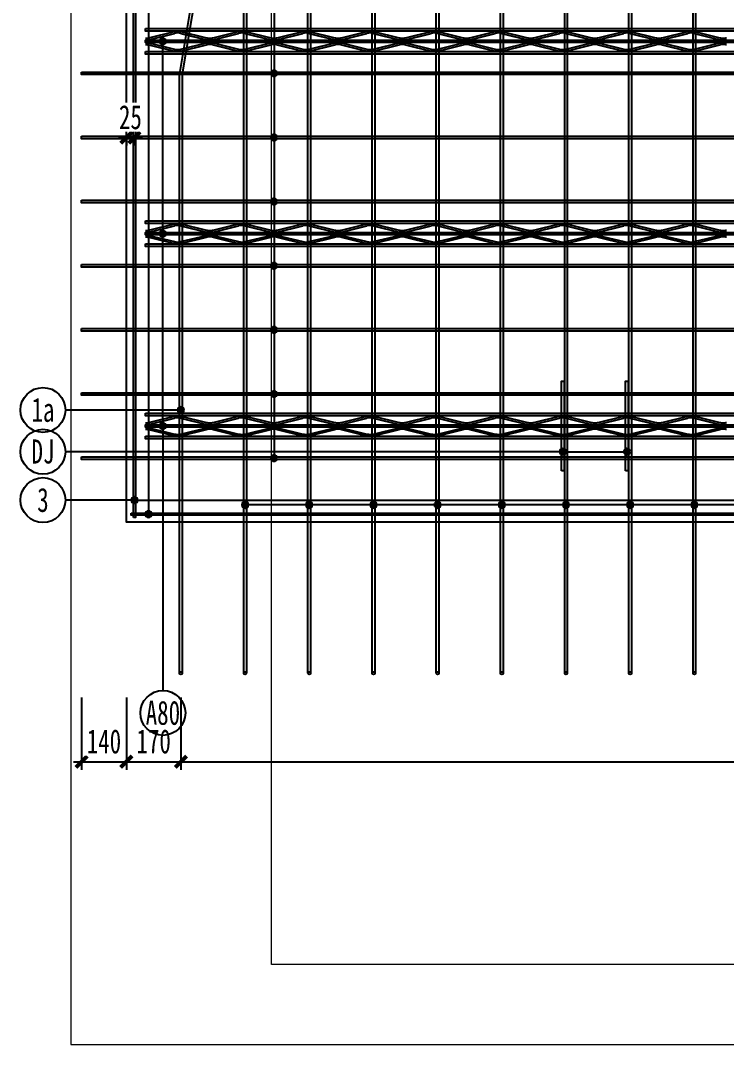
# Model space of a CAD drawing. Extents: x -524 to 129100, y -10500 to 1.
# Drawn here: x 22693 to 24893, y -10500 to -7306 of the extents above; entities that cross this region are included whole.
import ezdxf

# ---------------------------------------------------------------- set-up
doc = ezdxf.new("R2010")
doc.units = 0
doc.header["$LTSCALE"] = 250
doc.linetypes.add('BeePC_CENTER', pattern=[2, 1.25, -0.25, 0.25, -0.25])
doc.layers.get('0').update_dxf_attribs({"linetype": 'CONTINUOUS'})
doc.layers.get('Defpoints').update_dxf_attribs({"linetype": 'CONTINUOUS'})
for name, color, linetype in [('BeePC-CC', 171, 'CONTINUOUS'), ('BeePC-CCBZ', 110, 'CONTINUOUS'), ('BeePC-GJ-LEVEL', 141, 'CONTINUOUS'), ('BeePC-GJ-Truss', 185, 'CONTINUOUS'), ('BeePC-TONG-ZT', 50, 'CONTINUOUS')]:
    doc.layers.add(name, color=color, linetype=linetype)
doc.layers.add('G-ANNO-TTLB', color=7, linetype='CONTINUOUS', lineweight=9)
doc.layers.add('G-ANNO-TTLB-THIN', color=7, linetype='CONTINUOUS', lineweight=9)
doc.styles.add('BeePC_Dim', font='simfang.ttf', dxfattribs={"width": 0.7})
doc.styles.add('通用样式', font='simfang.ttf', dxfattribs={"width": 0.7})
doc.dimstyles.new('BeePC_DIM_25_25', dxfattribs={"dimtxt": 75, "dimasz": 25, "dimexe": 25, "dimexo": 0, "dimgap": 25, "dimtad": 1, "dimdec": 0, "dimzin": 0, "dimdsep": 46, "dimtxsty": 'BeePC_Dim', "dimblk": 'ARCHTICK', "dimcen": 0, "dimdle": 25, "dimclrt": 7, "dimadec": 0, "dimazin": 0, "dimtfac": 1, "dimtdec": 0, "dimtix": 1, "dimtmove": 2, "dimatfit": 3, "dimfxl": 250, "dimfxlon": 1, "dimtfill": 1, "dimtolj": 1, "dimtzin": 0, "dimarcsym": 0})

# ---------------------------------------------------------------- blocks, each defined once
blk = doc.blocks.new('A2-嗡嗡 - A2_嗡嗡-493291-DB1详图')
at = {"layer": 'G-ANNO-TTLB'}
for p, q in [((27.5, -513), (27.5, -113)), ((586.5, -513), (27.5, -513))]:
    blk.add_line(p, q, dxfattribs=at)
at = {"layer": 'G-ANNO-TTLB-THIN'}
for p, q in [((2.5, -103), (2.5, -523)), ((2.5, -523), (596.5, -523))]:
    blk.add_line(p, q, dxfattribs=at)
blk = doc.blocks.new('_ArchTick')
at = {"color": 0, "linetype": 'ByBlock', "const_width": 0.5}
blk.add_lwpolyline([(-0.71, -0.71), (0.71, 0.71)], dxfattribs=at)
blk = doc.blocks.new('*D59')
at = {"layer": 'BeePC-CCBZ', "color": 0, "lineweight": -2, "transparency": 16777216}
for p, q in [((22882.8, -9417.9), (22882.8, -9642.9)), ((23022.8, -9417.9), (23022.8, -9642.9)), ((22857.8, -9617.9), (23047.8, -9617.9))]:
    blk.add_line(p, q, dxfattribs=at)
at = {"layer": 'Defpoints', "color": 0, "transparency": 16777216}
for p in [(23022.8, -7670.9), (22882.8, -8670.9), (23022.8, -9617.9)]:
    blk.add_point(p, dxfattribs=at)
at = {"layer": 'BeePC-CCBZ', "color": 0, "lineweight": -2, "transparency": 16777216, "xscale": 25, "yscale": 25, "zscale": 25}
blk.add_blockref('_ArchTick', (22882.8, -9617.9), dxfattribs=at)
at = {"layer": 'BeePC-CCBZ', "color": 0, "lineweight": -2, "transparency": 16777216, "xscale": 25, "yscale": 25, "zscale": 25, "rotation": 180}
blk.add_blockref('_ArchTick', (23022.8, -9617.9), dxfattribs=at)
at = {"layer": 'BeePC-CCBZ', "color": 7, "linetype": 'BeePC_CENTER', "transparency": 16777216, "insert": (22952.8, -9555), "char_height": 75, "attachment_point": 5, "style": 'BeePC_Dim', "bg_fill": 3, "box_fill_scale": 1.1, "bg_fill_color": 256, "bg_fill_true_color": 13158600, "bg_fill_transparency": 0}
blk.add_mtext('\\A1;140', dxfattribs=at)
blk = doc.blocks.new('*D60')
at = {"layer": 'BeePC-CCBZ', "color": 0, "lineweight": -2, "transparency": 16777216}
for p, q in [((23022.8, -9417.9), (23022.8, -9642.9)), ((23192.6, -9417.9), (23192.6, -9642.9)), ((22997.8, -9617.9), (23217.6, -9617.9))]:
    blk.add_line(p, q, dxfattribs=at)
at = {"layer": 'Defpoints', "color": 0, "transparency": 16777216}
for p in [(23022.8, -7670.9), (23192.6, -8173.2), (23192.6, -9617.9)]:
    blk.add_point(p, dxfattribs=at)
at = {"layer": 'BeePC-CCBZ', "color": 0, "lineweight": -2, "transparency": 16777216, "xscale": 25, "yscale": 25, "zscale": 25, "rotation": 180}
blk.add_blockref('_ArchTick', (23022.8, -9617.9), dxfattribs=at)
at = {"layer": 'BeePC-CCBZ', "color": 0, "lineweight": -2, "transparency": 16777216, "xscale": 25, "yscale": 25, "zscale": 25}
blk.add_blockref('_ArchTick', (23192.6, -9617.9), dxfattribs=at)
at = {"layer": 'BeePC-CCBZ', "color": 7, "linetype": 'BeePC_CENTER', "transparency": 16777216, "insert": (23107.7, -9555), "char_height": 75, "attachment_point": 5, "style": 'BeePC_Dim', "bg_fill": 3, "box_fill_scale": 1.1, "bg_fill_color": 256, "bg_fill_true_color": 13158600, "bg_fill_transparency": 0}
blk.add_mtext('\\A1;170', dxfattribs=at)
blk = doc.blocks.new('*D61')
at = {"layer": 'BeePC-CCBZ', "color": 0, "lineweight": -2, "transparency": 16777216}
for p, q in [((23192.6, -9417.9), (23192.6, -9642.9)), ((30392.6, -9417.9), (30392.6, -9642.9)), ((23167.6, -9617.9), (30417.6, -9617.9))]:
    blk.add_line(p, q, dxfattribs=at)
at = {"layer": 'Defpoints', "color": 0, "transparency": 16777216}
for p in [(30392.6, -7670.9), (23192.6, -8173.2), (30392.6, -9617.9)]:
    blk.add_point(p, dxfattribs=at)
at = {"layer": 'BeePC-CCBZ', "color": 0, "lineweight": -2, "transparency": 16777216, "xscale": 25, "yscale": 25, "zscale": 25, "rotation": 180}
blk.add_blockref('_ArchTick', (23192.6, -9617.9), dxfattribs=at)
at = {"layer": 'BeePC-CCBZ', "color": 0, "lineweight": -2, "transparency": 16777216, "xscale": 25, "yscale": 25, "zscale": 25}
blk.add_blockref('_ArchTick', (30392.6, -9617.9), dxfattribs=at)
at = {"layer": 'BeePC-CCBZ', "color": 7, "linetype": 'BeePC_CENTER', "transparency": 16777216, "insert": (26792.6, -9555), "char_height": 75, "attachment_point": 5, "style": 'BeePC_Dim', "bg_fill": 3, "box_fill_scale": 1.1, "bg_fill_color": 256, "bg_fill_true_color": 13158600, "bg_fill_transparency": 0}
blk.add_mtext('\\A1;200x36=7200', dxfattribs=at)
blk = doc.blocks.new('*D66')
at = {"layer": 'BeePC-CCBZ', "color": 0, "lineweight": -2, "transparency": 16777216}
for p, q in [((31004.4, -8845.9), (31004.4, -9370.9)), ((30804.4, -8870.9), (31029.4, -8870.9)), ((30804.4, -9345.9), (31029.4, -9345.9))]:
    blk.add_line(p, q, dxfattribs=at)
at = {"layer": 'Defpoints', "color": 0, "transparency": 16777216}
for p in [(26782.6, -8870.9), (23392.6, -9345.9), (31004.4, -9345.9)]:
    blk.add_point(p, dxfattribs=at)
at = {"layer": 'BeePC-CCBZ', "color": 0, "lineweight": -2, "transparency": 16777216, "xscale": 25, "yscale": 25, "zscale": 25}
for p, rotation in [((31004.4, -8870.9), 90), ((31004.4, -9345.9), 270)]:
    blk.add_blockref('_ArchTick', p, dxfattribs=dict(at, rotation=rotation))
at = {"layer": 'BeePC-CCBZ', "color": 7, "linetype": 'BeePC_CENTER', "transparency": 16777216, "insert": (30941.5, -9108.4), "char_height": 75, "attachment_point": 5, "rotation": 90, "style": 'BeePC_Dim', "bg_fill": 3, "box_fill_scale": 1.1, "bg_fill_color": 256, "bg_fill_true_color": 13158600, "bg_fill_transparency": 0}
blk.add_mtext('\\A1;475', dxfattribs=at)
blk = doc.blocks.new('*D69')
at = {"layer": 'BeePC-CCBZ', "color": 0, "lineweight": -2, "transparency": 16777216}
for p, q in [((23072.8, -7670.9), (22997.8, -7670.9)), ((23022.8, -7670.9), (23022.8, -7695.9)), ((23047.8, -7670.9), (23047.8, -7695.9))]:
    blk.add_line(p, q, dxfattribs=at)
at = {"layer": 'Defpoints', "color": 0, "transparency": 16777216}
for p in [(23022.8, -7670.9), (23022.8, -7670.9), (23047.8, -7670.9)]:
    blk.add_point(p, dxfattribs=at)
at = {"layer": 'BeePC-CCBZ', "color": 0, "lineweight": -2, "transparency": 16777216, "xscale": 25, "yscale": 25, "zscale": 25}
blk.add_blockref('_ArchTick', (23022.8, -7670.9), dxfattribs=at)
at = {"layer": 'BeePC-CCBZ', "color": 0, "lineweight": -2, "transparency": 16777216, "xscale": 25, "yscale": 25, "zscale": 25, "rotation": 180}
blk.add_blockref('_ArchTick', (23047.8, -7670.9), dxfattribs=at)
at = {"layer": 'BeePC-CCBZ', "color": 7, "linetype": 'BeePC_CENTER', "transparency": 16777216, "insert": (23035.3, -7608), "char_height": 75, "attachment_point": 5, "style": 'BeePC_Dim', "bg_fill": 3, "box_fill_scale": 1.1, "bg_fill_color": 256, "bg_fill_true_color": 13158600, "bg_fill_transparency": 0}
blk.add_mtext('\\A1;25', dxfattribs=at)
blk = doc.blocks.new('BeePC_TagPoint')
h = blk.add_hatch(color=256)
edge = h.paths.add_edge_path(flags=0)
edge.add_arc((0, 0), 10, 0, 180)
edge.add_arc((0, 0), 10, 180, 360)
blk.add_lwpolyline([(10, 0, 1), (-10, 0, 1)], format="xyb", close=True)

msp = doc.modelspace()

# ---------------------------------------------------------------- linework, layer by layer
at = {"layer": 'BeePC-CC'}
for centre in [(22762.8, -8520.9), (22762.8, -8650.9), (22762.8, -8801.9)]:
    msp.add_circle(centre, 70, dxfattribs=at)

# ---------------------------------------------------------------- block references
at = {"xscale": 25, "yscale": 25, "zscale": 25}
msp.add_blockref('A2-嗡嗡 - A2_嗡嗡-493291-DB1详图', (22787.5, 2575), dxfattribs=at)

# ---------------------------------------------------------------- texts
at = {"layer": 'BeePC-CC', "char_height": 75, "attachment_point": 5, "style": '通用样式'}
for s, insert in [('1a', (22762.8, -8520.9)), ('DJ', (22762.8, -8650.9)), ('3', (22762.8, -8801.9))]:
    msp.add_mtext(s, dxfattribs=dict(at, insert=insert))

# ---------------------------------------------------------------- next in the draw order: linework, layer by layer
for points in [[(24378.6, -8710.9), (24378.6, -8430.9), (24386.6, -8430.9), (24386.6, -8710.9), (24378.6, -8710.9)], [(24578.6, -8710.9), (24578.6, -8430.9), (24586.6, -8430.9), (24586.6, -8710.9), (24578.6, -8710.9)]]:
    msp.add_lwpolyline(points)
at = {"layer": 'BeePC-CC'}
msp.add_line((23482.8, -7270.9), (23482.8, -7470.9), dxfattribs=at)
at = {"layer": 'BeePC-GJ-LEVEL'}
for points in [[(23388.6, -9341.9), (23388.6, -6330.9), (23396.6, -6330.9), (23396.6, -9341.9)], [(23588.6, -9341.9), (23588.6, -6330.9), (23596.6, -6330.9), (23596.6, -9341.9)], [(23788.6, -9341.9), (23788.6, -6330.9), (23796.6, -6330.9), (23796.6, -9341.9)], [(23988.6, -9341.9), (23988.6, -6330.9), (23996.6, -6330.9), (23996.6, -9341.9)], [(24188.6, -9341.9), (24188.6, -6330.9), (24196.6, -6330.9), (24196.6, -9341.9)], [(24388.6, -9341.9), (24388.6, -6330.9), (24396.6, -6330.9), (24396.6, -9341.9)], [(24588.6, -9341.9), (24588.6, -6330.9), (24596.6, -6330.9), (24596.6, -9341.9)], [(24788.6, -9341.9), (24788.6, -6330.9), (24796.6, -6330.9), (24796.6, -9341.9)], [(23044.8, -8855.9), (23044.8, -6485.9), (23050.8, -6485.9), (23050.8, -8855.9), (23044.8, -8855.9)], [(22882.8, -7466.9), (30732.4, -7466.9), (30732.4, -7474.9), (22882.8, -7474.9), (22882.8, -7466.9)], [(22882.8, -7666.9), (30732.4, -7666.9), (30732.4, -7674.9), (22882.8, -7674.9), (22882.8, -7666.9)], [(22882.8, -7866.9), (30732.4, -7866.9), (30732.4, -7874.9), (22882.8, -7874.9), (22882.8, -7866.9)], [(22882.8, -8066.9), (30732.4, -8066.9), (30732.4, -8074.9), (22882.8, -8074.9), (22882.8, -8066.9)], [(22882.8, -8266.9), (30732.4, -8266.9), (30732.4, -8274.9), (22882.8, -8274.9), (22882.8, -8266.9)], [(22882.8, -8466.9), (30732.4, -8466.9), (30732.4, -8474.9), (22882.8, -8474.9), (22882.8, -8466.9)], [(22882.8, -8666.9), (30732.4, -8666.9), (30732.4, -8674.9), (22882.8, -8674.9), (22882.8, -8666.9)], [(23037.8, -8842.9), (30527.4, -8842.9), (30527.4, -8848.9), (23037.8, -8848.9), (23037.8, -8842.9)]]:
    msp.add_lwpolyline(points, dxfattribs=at)
msp.add_lwpolyline([(23188.6, -9341.9), (23188.6, -7475.4, -0.041526), (23188.9, -7471.5), (23293.6, -6846.9, 0.041526), (23293.8, -6844.2), (23293.8, -6485.9), (23301.8, -6485.9), (23301.8, -6844.2, -0.041526), (23301.5, -6848.2), (23196.8, -7472.8, 0.041526), (23196.6, -7475.4), (23196.6, -9341.9)], format="xyb", dxfattribs=at)
for centre in [(23192.6, -9341.9), (23392.6, -9341.9), (23592.6, -9341.9), (23792.6, -9341.9), (23992.6, -9341.9), (24192.6, -9341.9), (24392.6, -9341.9), (24592.6, -9341.9), (24792.6, -9341.9)]:
    msp.add_circle(centre, 4, dxfattribs=at)
at = {"layer": 'BeePC-GJ-Truss'}
for points in [[(23082.6, -7330.9), (30482.6, -7330.9), (30482.6, -7338.9), (23082.6, -7338.9), (23082.6, -7330.9)], [(23082.6, -7360.9), (23085.9, -7360.9), (23089.1, -7360.6), (23092.8, -7359.8), (23172.4, -7340.1)], [(23082.6, -7366.9), (30482.6, -7366.9), (30482.6, -7374.9), (23082.6, -7374.9), (23082.6, -7366.9), (23086, -7366.8), (23089.2, -7366.4), (23092.8, -7365.8), (23172.4, -7346.1)], [(23192.8, -7340.1), (23272.4, -7359.8)], [(23192.8, -7346.1), (23272.4, -7365.8)], [(23292.8, -7359.8), (23372.4, -7340.1)], [(23292.8, -7365.8), (23372.4, -7346.1)], [(23392.8, -7340.1), (23472.4, -7359.8)], [(23392.8, -7346.1), (23472.4, -7365.8)], [(23492.8, -7359.8), (23572.4, -7340.1)], [(23492.8, -7365.8), (23572.4, -7346.1)], [(23592.8, -7340.1), (23672.4, -7359.8)], [(23592.8, -7346.1), (23672.4, -7365.8)], [(23692.8, -7359.8), (23772.4, -7340.1)], [(23692.8, -7365.8), (23772.4, -7346.1)], [(23792.8, -7340.1), (23872.4, -7359.8)], [(23792.8, -7346.1), (23872.4, -7365.8)], [(23892.8, -7359.8), (23972.4, -7340.1)], [(23892.8, -7365.8), (23972.4, -7346.1)], [(23992.8, -7340.1), (24072.4, -7359.8)], [(23992.8, -7346.1), (24072.4, -7365.8)], [(24092.8, -7359.8), (24172.4, -7340.1)], [(24092.8, -7365.8), (24172.4, -7346.1)], [(24192.8, -7340.1), (24272.4, -7359.8)], [(24192.8, -7346.1), (24272.4, -7365.8)], [(24292.8, -7359.8), (24372.4, -7340.1)], [(24292.8, -7365.8), (24372.4, -7346.1)], [(24392.8, -7340.1), (24472.4, -7359.8)], [(24392.8, -7346.1), (24472.4, -7365.8)], [(24492.8, -7359.8), (24572.4, -7340.1)], [(24492.8, -7365.8), (24572.4, -7346.1)], [(24592.8, -7340.1), (24672.4, -7359.8)], [(24592.8, -7346.1), (24672.4, -7365.8)], [(24692.8, -7359.8), (24772.4, -7340.1)], [(24692.8, -7365.8), (24772.4, -7346.1)], [(24792.8, -7340.1), (24872.4, -7359.8)], [(24792.8, -7346.1), (24872.4, -7365.8)], [(23082.6, -7374.9), (23086, -7375.1), (23089.2, -7375.4), (23092.8, -7376.1), (23172.4, -7395.8)], [(23192.8, -7395.8), (23272.4, -7376.1)], [(23292.8, -7376.1), (23372.4, -7395.8)], [(23392.8, -7395.8), (23472.4, -7376.1)], [(23492.8, -7376.1), (23572.4, -7395.8)], [(23592.8, -7395.8), (23672.4, -7376.1)], [(23692.8, -7376.1), (23772.4, -7395.8)], [(23792.8, -7395.8), (23872.4, -7376.1)], [(23892.8, -7376.1), (23972.4, -7395.8)], [(23992.8, -7395.8), (24072.4, -7376.1)], [(24092.8, -7376.1), (24172.4, -7395.8)], [(24192.8, -7395.8), (24272.4, -7376.1)], [(24292.8, -7376.1), (24372.4, -7395.8)], [(24392.8, -7395.8), (24472.4, -7376.1)], [(24492.8, -7376.1), (24572.4, -7395.8)], [(24592.8, -7395.8), (24672.4, -7376.1)], [(24692.8, -7376.1), (24772.4, -7395.8)], [(24792.8, -7395.8), (24872.4, -7376.1)], [(23082.6, -7380.9), (23086.6, -7381), (23089.7, -7381.4), (23092.8, -7382.1), (23172.4, -7401.8)], [(23082.6, -7402.9), (30482.6, -7402.9), (30482.6, -7410.9), (23082.6, -7410.9), (23082.6, -7402.9)], [(23192.8, -7401.8), (23272.4, -7382.1)], [(23292.8, -7382.1), (23372.4, -7401.8)], [(23392.8, -7401.8), (23472.4, -7382.1)], [(23492.8, -7382.1), (23572.4, -7401.8)], [(23592.8, -7401.8), (23672.4, -7382.1)], [(23692.8, -7382.1), (23772.4, -7401.8)], [(23792.8, -7401.8), (23872.4, -7382.1)], [(23892.8, -7382.1), (23972.4, -7401.8)], [(23992.8, -7401.8), (24072.4, -7382.1)], [(24092.8, -7382.1), (24172.4, -7401.8)], [(24192.8, -7401.8), (24272.4, -7382.1)], [(24292.8, -7382.1), (24372.4, -7401.8)], [(24392.8, -7401.8), (24472.4, -7382.1)], [(24492.8, -7382.1), (24572.4, -7401.8)], [(24592.8, -7401.8), (24672.4, -7382.1)], [(24692.8, -7382.1), (24772.4, -7401.8)], [(24792.8, -7401.8), (24872.4, -7382.1)], [(23082.6, -7930.9), (30482.6, -7930.9), (30482.6, -7938.9), (23082.6, -7938.9), (23082.6, -7930.9)], [(23082.6, -7960.9), (23085.9, -7960.9), (23089.1, -7960.6), (23092.8, -7959.8), (23172.4, -7940.1)], [(23082.6, -7966.9), (30482.6, -7966.9), (30482.6, -7974.9), (23082.6, -7974.9), (23082.6, -7966.9), (23086, -7966.8), (23089.2, -7966.4), (23092.8, -7965.8), (23172.4, -7946.1)], [(23192.8, -7940.1), (23272.4, -7959.8)], [(23192.8, -7946.1), (23272.4, -7965.8)], [(23292.8, -7959.8), (23372.4, -7940.1)], [(23292.8, -7965.8), (23372.4, -7946.1)], [(23392.8, -7940.1), (23472.4, -7959.8)], [(23392.8, -7946.1), (23472.4, -7965.8)], [(23492.8, -7959.8), (23572.4, -7940.1)], [(23492.8, -7965.8), (23572.4, -7946.1)], [(23592.8, -7940.1), (23672.4, -7959.8)], [(23592.8, -7946.1), (23672.4, -7965.8)], [(23692.8, -7959.8), (23772.4, -7940.1)], [(23692.8, -7965.8), (23772.4, -7946.1)], [(23792.8, -7940.1), (23872.4, -7959.8)], [(23792.8, -7946.1), (23872.4, -7965.8)], [(23892.8, -7959.8), (23972.4, -7940.1)], [(23892.8, -7965.8), (23972.4, -7946.1)], [(23992.8, -7940.1), (24072.4, -7959.8)], [(23992.8, -7946.1), (24072.4, -7965.8)], [(24092.8, -7959.8), (24172.4, -7940.1)], [(24092.8, -7965.8), (24172.4, -7946.1)], [(24192.8, -7940.1), (24272.4, -7959.8)], [(24192.8, -7946.1), (24272.4, -7965.8)], [(24292.8, -7959.8), (24372.4, -7940.1)], [(24292.8, -7965.8), (24372.4, -7946.1)], [(24392.8, -7940.1), (24472.4, -7959.8)], [(24392.8, -7946.1), (24472.4, -7965.8)], [(24492.8, -7959.8), (24572.4, -7940.1)], [(24492.8, -7965.8), (24572.4, -7946.1)], [(24592.8, -7940.1), (24672.4, -7959.8)], [(24592.8, -7946.1), (24672.4, -7965.8)], [(24692.8, -7959.8), (24772.4, -7940.1)], [(24692.8, -7965.8), (24772.4, -7946.1)], [(24792.8, -7940.1), (24872.4, -7959.8)], [(24792.8, -7946.1), (24872.4, -7965.8)], [(23082.6, -7974.9), (23086, -7975.1), (23089.2, -7975.4), (23092.8, -7976.1), (23172.4, -7995.8)], [(23082.6, -7980.9), (23086.6, -7981), (23089.7, -7981.4), (23092.8, -7982.1), (23172.4, -8001.8)], [(23192.8, -7995.8), (23272.4, -7976.1)], [(23192.8, -8001.8), (23272.4, -7982.1)], [(23292.8, -7976.1), (23372.4, -7995.8)], [(23292.8, -7982.1), (23372.4, -8001.8)], [(23392.8, -7995.8), (23472.4, -7976.1)], [(23392.8, -8001.8), (23472.4, -7982.1)], [(23492.8, -7976.1), (23572.4, -7995.8)], [(23492.8, -7982.1), (23572.4, -8001.8)], [(23592.8, -7995.8), (23672.4, -7976.1)], [(23592.8, -8001.8), (23672.4, -7982.1)], [(23692.8, -7976.1), (23772.4, -7995.8)], [(23692.8, -7982.1), (23772.4, -8001.8)], [(23792.8, -7995.8), (23872.4, -7976.1)], [(23792.8, -8001.8), (23872.4, -7982.1)], [(23892.8, -7976.1), (23972.4, -7995.8)], [(23892.8, -7982.1), (23972.4, -8001.8)], [(23992.8, -7995.8), (24072.4, -7976.1)], [(23992.8, -8001.8), (24072.4, -7982.1)], [(24092.8, -7976.1), (24172.4, -7995.8)], [(24092.8, -7982.1), (24172.4, -8001.8)], [(24192.8, -7995.8), (24272.4, -7976.1)], [(24192.8, -8001.8), (24272.4, -7982.1)], [(24292.8, -7976.1), (24372.4, -7995.8)], [(24292.8, -7982.1), (24372.4, -8001.8)], [(24392.8, -7995.8), (24472.4, -7976.1)], [(24392.8, -8001.8), (24472.4, -7982.1)], [(24492.8, -7976.1), (24572.4, -7995.8)], [(24492.8, -7982.1), (24572.4, -8001.8)], [(24592.8, -7995.8), (24672.4, -7976.1)], [(24592.8, -8001.8), (24672.4, -7982.1)], [(24692.8, -7976.1), (24772.4, -7995.8)], [(24692.8, -7982.1), (24772.4, -8001.8)], [(24792.8, -7995.8), (24872.4, -7976.1)], [(24792.8, -8001.8), (24872.4, -7982.1)], [(23082.6, -8002.9), (30482.6, -8002.9), (30482.6, -8010.9), (23082.6, -8010.9), (23082.6, -8002.9)], [(23082.6, -8530.9), (30482.6, -8530.9), (30482.6, -8538.9), (23082.6, -8538.9), (23082.6, -8530.9)], [(23082.6, -8560.9), (23085.9, -8560.9), (23089.1, -8560.6), (23092.8, -8559.8), (23172.4, -8540.1)], [(23082.6, -8566.9), (30482.6, -8566.9), (30482.6, -8574.9), (23082.6, -8574.9), (23082.6, -8566.9), (23086, -8566.8), (23089.2, -8566.4), (23092.8, -8565.8), (23172.4, -8546.1)], [(23192.8, -8540.1), (23272.4, -8559.8)], [(23192.8, -8546.1), (23272.4, -8565.8)], [(23292.8, -8559.8), (23372.4, -8540.1)], [(23292.8, -8565.8), (23372.4, -8546.1)], [(23392.8, -8540.1), (23472.4, -8559.8)], [(23392.8, -8546.1), (23472.4, -8565.8)], [(23492.8, -8559.8), (23572.4, -8540.1)], [(23492.8, -8565.8), (23572.4, -8546.1)], [(23592.8, -8540.1), (23672.4, -8559.8)], [(23592.8, -8546.1), (23672.4, -8565.8)], [(23692.8, -8559.8), (23772.4, -8540.1)], [(23692.8, -8565.8), (23772.4, -8546.1)], [(23792.8, -8540.1), (23872.4, -8559.8)], [(23792.8, -8546.1), (23872.4, -8565.8)], [(23892.8, -8559.8), (23972.4, -8540.1)], [(23892.8, -8565.8), (23972.4, -8546.1)], [(23992.8, -8540.1), (24072.4, -8559.8)], [(23992.8, -8546.1), (24072.4, -8565.8)], [(24092.8, -8559.8), (24172.4, -8540.1)], [(24092.8, -8565.8), (24172.4, -8546.1)], [(24192.8, -8540.1), (24272.4, -8559.8)], [(24192.8, -8546.1), (24272.4, -8565.8)], [(24292.8, -8559.8), (24372.4, -8540.1)], [(24292.8, -8565.8), (24372.4, -8546.1)], [(24392.8, -8540.1), (24472.4, -8559.8)], [(24392.8, -8546.1), (24472.4, -8565.8)], [(24492.8, -8559.8), (24572.4, -8540.1)], [(24492.8, -8565.8), (24572.4, -8546.1)], [(24592.8, -8540.1), (24672.4, -8559.8)], [(24592.8, -8546.1), (24672.4, -8565.8)], [(24692.8, -8559.8), (24772.4, -8540.1)], [(24692.8, -8565.8), (24772.4, -8546.1)], [(24792.8, -8540.1), (24872.4, -8559.8)], [(24792.8, -8546.1), (24872.4, -8565.8)], [(23082.6, -8574.9), (23086, -8575.1), (23089.2, -8575.4), (23092.8, -8576.1), (23172.4, -8595.8)], [(23082.6, -8580.9), (23086.6, -8581), (23089.7, -8581.4), (23092.8, -8582.1), (23172.4, -8601.8)], [(23192.8, -8595.8), (23272.4, -8576.1)], [(23192.8, -8601.8), (23272.4, -8582.1)], [(23292.8, -8576.1), (23372.4, -8595.8)], [(23292.8, -8582.1), (23372.4, -8601.8)], [(23392.8, -8595.8), (23472.4, -8576.1)], [(23392.8, -8601.8), (23472.4, -8582.1)], [(23492.8, -8576.1), (23572.4, -8595.8)], [(23492.8, -8582.1), (23572.4, -8601.8)], [(23592.8, -8595.8), (23672.4, -8576.1)], [(23592.8, -8601.8), (23672.4, -8582.1)], [(23692.8, -8576.1), (23772.4, -8595.8)], [(23692.8, -8582.1), (23772.4, -8601.8)], [(23792.8, -8595.8), (23872.4, -8576.1)], [(23792.8, -8601.8), (23872.4, -8582.1)], [(23892.8, -8576.1), (23972.4, -8595.8)], [(23892.8, -8582.1), (23972.4, -8601.8)], [(23992.8, -8595.8), (24072.4, -8576.1)], [(23992.8, -8601.8), (24072.4, -8582.1)], [(24092.8, -8576.1), (24172.4, -8595.8)], [(24092.8, -8582.1), (24172.4, -8601.8)], [(24192.8, -8595.8), (24272.4, -8576.1)], [(24192.8, -8601.8), (24272.4, -8582.1)], [(24292.8, -8576.1), (24372.4, -8595.8)], [(24292.8, -8582.1), (24372.4, -8601.8)], [(24392.8, -8595.8), (24472.4, -8576.1)], [(24392.8, -8601.8), (24472.4, -8582.1)], [(24492.8, -8576.1), (24572.4, -8595.8)], [(24492.8, -8582.1), (24572.4, -8601.8)], [(24592.8, -8595.8), (24672.4, -8576.1)], [(24592.8, -8601.8), (24672.4, -8582.1)], [(24692.8, -8576.1), (24772.4, -8595.8)], [(24692.8, -8582.1), (24772.4, -8601.8)], [(24792.8, -8595.8), (24872.4, -8576.1)], [(24792.8, -8601.8), (24872.4, -8582.1)], [(23082.6, -8602.9), (30482.6, -8602.9), (30482.6, -8610.9), (23082.6, -8610.9), (23082.6, -8602.9)]]:
    msp.add_lwpolyline(points, dxfattribs=at)
for centre, major_axis, start_param, end_param in [((23183.8, -7344.1), (18, 0), 1.635672, 2.256488), ((23181.4, -7348.4), (12, 0), 1.470144, 2.422017), ((23181.4, -7344.1), (18, 0), 0.885104, 1.50592), ((23183.8, -7348.4), (12, 0), 0.719576, 1.671449), ((23383.8, -7344.1), (18, 0), 1.635672, 2.256488), ((23381.4, -7348.4), (12, 0), 1.470144, 2.422017), ((23381.4, -7344.1), (18, 0), 0.885104, 1.50592), ((23383.8, -7348.4), (12, 0), 0.719576, 1.671449), ((23583.8, -7344.1), (18, 0), 1.635672, 2.256488), ((23581.4, -7348.4), (12, 0), 1.470144, 2.422017), ((23581.4, -7344.1), (18, 0), 0.885104, 1.50592), ((23583.8, -7348.4), (12, 0), 0.719576, 1.671449), ((23783.8, -7344.1), (18, 0), 1.635672, 2.256488), ((23781.4, -7348.4), (12, 0), 1.470144, 2.422017), ((23781.4, -7344.1), (18, 0), 0.885104, 1.50592), ((23783.8, -7348.4), (12, 0), 0.719576, 1.671449), ((23983.8, -7344.1), (18, 0), 1.635672, 2.256488), ((23981.4, -7348.4), (12, 0), 1.470144, 2.422017), ((23981.4, -7344.1), (18, 0), 0.885104, 1.50592), ((23983.8, -7348.4), (12, 0), 0.719576, 1.671449), ((24183.8, -7344.1), (18, 0), 1.635672, 2.256488), ((24181.4, -7348.4), (12, 0), 1.470144, 2.422017), ((24181.4, -7344.1), (18, 0), 0.885104, 1.50592), ((24183.8, -7348.4), (12, 0), 0.719576, 1.671449), ((24383.8, -7344.1), (18, 0), 1.635672, 2.256488), ((24381.4, -7348.4), (12, 0), 1.470144, 2.422017), ((24381.4, -7344.1), (18, 0), 0.885104, 1.50592), ((24383.8, -7348.4), (12, 0), 0.719576, 1.671449), ((24583.8, -7344.1), (18, 0), 1.635672, 2.256488), ((24581.4, -7348.4), (12, 0), 1.470144, 2.422017), ((24581.4, -7344.1), (18, 0), 0.885104, 1.50592), ((24583.8, -7348.4), (12, 0), 0.719576, 1.671449), ((24783.8, -7344.1), (18, 0), 1.635672, 2.256488), ((24781.4, -7348.4), (12, 0), 1.470144, 2.422017), ((24781.4, -7344.1), (18, 0), 0.885104, 1.50592), ((24783.8, -7348.4), (12, 0), 0.719576, 1.671449), ((23281.4, -7357.5), (12, 0), 3.861169, 4.813041), ((23283.8, -7361.8), (18, 0), 4.026697, 4.647513), ((23283.8, -7380.1), (18, 0), 1.635672, 2.256488), ((23283.8, -7357.5), (12, 0), 4.611737, 5.563609), ((23281.4, -7361.8), (18, 0), 4.777265, 5.398081), ((23281.4, -7380.1), (18, 0), 0.885104, 1.50592), ((23481.4, -7357.5), (12, 0), 3.861169, 4.813041), ((23483.8, -7361.8), (18, 0), 4.026697, 4.647513), ((23483.8, -7380.1), (18, 0), 1.635672, 2.256488), ((23483.8, -7357.5), (12, 0), 4.611737, 5.563609), ((23481.4, -7361.8), (18, 0), 4.777265, 5.398081), ((23481.4, -7380.1), (18, 0), 0.885104, 1.50592), ((23681.4, -7357.5), (12, 0), 3.861169, 4.813041), ((23683.8, -7361.8), (18, 0), 4.026697, 4.647513), ((23683.8, -7380.1), (18, 0), 1.635672, 2.256488), ((23683.8, -7357.5), (12, 0), 4.611737, 5.563609), ((23681.4, -7361.8), (18, 0), 4.777265, 5.398081), ((23681.4, -7380.1), (18, 0), 0.885104, 1.50592), ((23881.4, -7357.5), (12, 0), 3.861169, 4.813041), ((23883.8, -7361.8), (18, 0), 4.026697, 4.647513), ((23883.8, -7380.1), (18, 0), 1.635672, 2.256488), ((23883.8, -7357.5), (12, 0), 4.611737, 5.563609), ((23881.4, -7361.8), (18, 0), 4.777265, 5.398081), ((23881.4, -7380.1), (18, 0), 0.885104, 1.50592), ((24081.4, -7357.5), (12, 0), 3.861169, 4.813041), ((24083.8, -7361.8), (18, 0), 4.026697, 4.647513), ((24083.8, -7380.1), (18, 0), 1.635672, 2.256488), ((24083.8, -7357.5), (12, 0), 4.611737, 5.563609), ((24081.4, -7361.8), (18, 0), 4.777265, 5.398081), ((24081.4, -7380.1), (18, 0), 0.885104, 1.50592), ((24281.4, -7357.5), (12, 0), 3.861169, 4.813041), ((24283.8, -7361.8), (18, 0), 4.026697, 4.647513), ((24283.8, -7380.1), (18, 0), 1.635672, 2.256488), ((24283.8, -7357.5), (12, 0), 4.611737, 5.563609), ((24281.4, -7361.8), (18, 0), 4.777265, 5.398081), ((24281.4, -7380.1), (18, 0), 0.885104, 1.50592), ((24481.4, -7357.5), (12, 0), 3.861169, 4.813041), ((24483.8, -7361.8), (18, 0), 4.026697, 4.647513), ((24483.8, -7380.1), (18, 0), 1.635672, 2.256488), ((24483.8, -7357.5), (12, 0), 4.611737, 5.563609), ((24481.4, -7361.8), (18, 0), 4.777265, 5.398081), ((24481.4, -7380.1), (18, 0), 0.885104, 1.50592), ((24681.4, -7357.5), (12, 0), 3.861169, 4.813041), ((24683.8, -7361.8), (18, 0), 4.026697, 4.647513), ((24683.8, -7380.1), (18, 0), 1.635672, 2.256488), ((24683.8, -7357.5), (12, 0), 4.611737, 5.563609), ((24681.4, -7361.8), (18, 0), 4.777265, 5.398081), ((24681.4, -7380.1), (18, 0), 0.885104, 1.50592), ((24881.4, -7357.5), (12, 0), 3.861169, 4.813041), ((24883.8, -7361.8), (18, 0), 4.026697, 4.647513), ((24883.8, -7380.1), (18, 0), 1.635672, 2.256488), ((24883.8, -7357.5), (12, 0), 4.611737, 5.563609), ((24881.4, -7361.8), (18, 0), 4.777265, 5.398081), ((24881.4, -7380.1), (18, 0), 0.885104, 1.50592), ((23181.4, -7393.5), (12, 0), 3.861169, 4.813041), ((23183.8, -7397.8), (18, 0), 4.026697, 4.647513), ((23183.8, -7393.5), (12, 0), 4.611737, 5.563609), ((23181.4, -7397.8), (18, 0), 4.777265, 5.398081), ((23281.4, -7384.4), (12, 0), 1.470144, 2.422017), ((23283.8, -7384.4), (12, 0), 0.719576, 1.671449), ((23381.4, -7393.5), (12, 0), 3.861169, 4.813041), ((23383.8, -7397.8), (18, 0), 4.026697, 4.647513), ((23383.8, -7393.5), (12, 0), 4.611737, 5.563609), ((23381.4, -7397.8), (18, 0), 4.777265, 5.398081), ((23481.4, -7384.4), (12, 0), 1.470144, 2.422017), ((23483.8, -7384.4), (12, 0), 0.719576, 1.671449), ((23581.4, -7393.5), (12, 0), 3.861169, 4.813041), ((23583.8, -7397.8), (18, 0), 4.026697, 4.647513), ((23583.8, -7393.5), (12, 0), 4.611737, 5.563609), ((23581.4, -7397.8), (18, 0), 4.777265, 5.398081), ((23681.4, -7384.4), (12, 0), 1.470144, 2.422017), ((23683.8, -7384.4), (12, 0), 0.719576, 1.671449), ((23781.4, -7393.5), (12, 0), 3.861169, 4.813041), ((23783.8, -7397.8), (18, 0), 4.026697, 4.647513), ((23783.8, -7393.5), (12, 0), 4.611737, 5.563609), ((23781.4, -7397.8), (18, 0), 4.777265, 5.398081), ((23881.4, -7384.4), (12, 0), 1.470144, 2.422017), ((23883.8, -7384.4), (12, 0), 0.719576, 1.671449), ((23981.4, -7393.5), (12, 0), 3.861169, 4.813041), ((23983.8, -7397.8), (18, 0), 4.026697, 4.647513), ((23983.8, -7393.5), (12, 0), 4.611737, 5.563609), ((23981.4, -7397.8), (18, 0), 4.777265, 5.398081), ((24081.4, -7384.4), (12, 0), 1.470144, 2.422017), ((24083.8, -7384.4), (12, 0), 0.719576, 1.671449), ((24181.4, -7393.5), (12, 0), 3.861169, 4.813041), ((24183.8, -7397.8), (18, 0), 4.026697, 4.647513), ((24183.8, -7393.5), (12, 0), 4.611737, 5.563609), ((24181.4, -7397.8), (18, 0), 4.777265, 5.398081), ((24281.4, -7384.4), (12, 0), 1.470144, 2.422017), ((24283.8, -7384.4), (12, 0), 0.719576, 1.671449), ((24381.4, -7393.5), (12, 0), 3.861169, 4.813041), ((24383.8, -7397.8), (18, 0), 4.026697, 4.647513), ((24383.8, -7393.5), (12, 0), 4.611737, 5.563609), ((24381.4, -7397.8), (18, 0), 4.777265, 5.398081), ((24481.4, -7384.4), (12, 0), 1.470144, 2.422017), ((24483.8, -7384.4), (12, 0), 0.719576, 1.671449), ((24581.4, -7393.5), (12, 0), 3.861169, 4.813041), ((24583.8, -7397.8), (18, 0), 4.026697, 4.647513), ((24583.8, -7393.5), (12, 0), 4.611737, 5.563609), ((24581.4, -7397.8), (18, 0), 4.777265, 5.398081), ((24681.4, -7384.4), (12, 0), 1.470144, 2.422017), ((24683.8, -7384.4), (12, 0), 0.719576, 1.671449), ((24781.4, -7393.5), (12, 0), 3.861169, 4.813041), ((24783.8, -7397.8), (18, 0), 4.026697, 4.647513), ((24783.8, -7393.5), (12, 0), 4.611737, 5.563609), ((24781.4, -7397.8), (18, 0), 4.777265, 5.398081), ((24881.4, -7384.4), (12, 0), 1.470144, 2.422017), ((24883.8, -7384.4), (12, 0), 0.719576, 1.671449), ((23183.8, -7944.1), (18, 0), 1.635672, 2.256488), ((23181.4, -7948.4), (12, 0), 1.470144, 2.422017), ((23181.4, -7944.1), (18, 0), 0.885104, 1.50592), ((23183.8, -7948.4), (12, 0), 0.719576, 1.671449), ((23383.8, -7944.1), (18, 0), 1.635672, 2.256488), ((23381.4, -7948.4), (12, 0), 1.470144, 2.422017), ((23381.4, -7944.1), (18, 0), 0.885104, 1.50592), ((23383.8, -7948.4), (12, 0), 0.719576, 1.671449), ((23583.8, -7944.1), (18, 0), 1.635672, 2.256488), ((23581.4, -7948.4), (12, 0), 1.470144, 2.422017), ((23581.4, -7944.1), (18, 0), 0.885104, 1.50592), ((23583.8, -7948.4), (12, 0), 0.719576, 1.671449), ((23783.8, -7944.1), (18, 0), 1.635672, 2.256488), ((23781.4, -7948.4), (12, 0), 1.470144, 2.422017), ((23781.4, -7944.1), (18, 0), 0.885104, 1.50592), ((23783.8, -7948.4), (12, 0), 0.719576, 1.671449), ((23983.8, -7944.1), (18, 0), 1.635672, 2.256488), ((23981.4, -7948.4), (12, 0), 1.470144, 2.422017), ((23981.4, -7944.1), (18, 0), 0.885104, 1.50592), ((23983.8, -7948.4), (12, 0), 0.719576, 1.671449), ((24183.8, -7944.1), (18, 0), 1.635672, 2.256488), ((24181.4, -7948.4), (12, 0), 1.470144, 2.422017), ((24181.4, -7944.1), (18, 0), 0.885104, 1.50592), ((24183.8, -7948.4), (12, 0), 0.719576, 1.671449), ((24383.8, -7944.1), (18, 0), 1.635672, 2.256488), ((24381.4, -7948.4), (12, 0), 1.470144, 2.422017), ((24381.4, -7944.1), (18, 0), 0.885104, 1.50592), ((24383.8, -7948.4), (12, 0), 0.719576, 1.671449), ((24583.8, -7944.1), (18, 0), 1.635672, 2.256488), ((24581.4, -7948.4), (12, 0), 1.470144, 2.422017), ((24581.4, -7944.1), (18, 0), 0.885104, 1.50592), ((24583.8, -7948.4), (12, 0), 0.719576, 1.671449), ((24783.8, -7944.1), (18, 0), 1.635672, 2.256488), ((24781.4, -7948.4), (12, 0), 1.470144, 2.422017), ((24781.4, -7944.1), (18, 0), 0.885104, 1.50592), ((24783.8, -7948.4), (12, 0), 0.719576, 1.671449), ((23281.4, -7957.5), (12, 0), 3.861169, 4.813041), ((23283.8, -7961.8), (18, 0), 4.026697, 4.647513), ((23283.8, -7980.1), (18, 0), 1.635672, 2.256488), ((23281.4, -7984.4), (12, 0), 1.470144, 2.422017), ((23283.8, -7957.5), (12, 0), 4.611737, 5.563609), ((23281.4, -7961.8), (18, 0), 4.777265, 5.398081), ((23281.4, -7980.1), (18, 0), 0.885104, 1.50592), ((23283.8, -7984.4), (12, 0), 0.719576, 1.671449), ((23481.4, -7957.5), (12, 0), 3.861169, 4.813041), ((23483.8, -7961.8), (18, 0), 4.026697, 4.647513), ((23483.8, -7980.1), (18, 0), 1.635672, 2.256488), ((23481.4, -7984.4), (12, 0), 1.470144, 2.422017), ((23483.8, -7957.5), (12, 0), 4.611737, 5.563609), ((23481.4, -7961.8), (18, 0), 4.777265, 5.398081), ((23481.4, -7980.1), (18, 0), 0.885104, 1.50592), ((23483.8, -7984.4), (12, 0), 0.719576, 1.671449), ((23681.4, -7957.5), (12, 0), 3.861169, 4.813041), ((23683.8, -7961.8), (18, 0), 4.026697, 4.647513), ((23683.8, -7980.1), (18, 0), 1.635672, 2.256488), ((23681.4, -7984.4), (12, 0), 1.470144, 2.422017), ((23683.8, -7957.5), (12, 0), 4.611737, 5.563609), ((23681.4, -7961.8), (18, 0), 4.777265, 5.398081), ((23681.4, -7980.1), (18, 0), 0.885104, 1.50592), ((23683.8, -7984.4), (12, 0), 0.719576, 1.671449), ((23881.4, -7957.5), (12, 0), 3.861169, 4.813041), ((23883.8, -7961.8), (18, 0), 4.026697, 4.647513), ((23883.8, -7980.1), (18, 0), 1.635672, 2.256488), ((23881.4, -7984.4), (12, 0), 1.470144, 2.422017), ((23883.8, -7957.5), (12, 0), 4.611737, 5.563609), ((23881.4, -7961.8), (18, 0), 4.777265, 5.398081), ((23881.4, -7980.1), (18, 0), 0.885104, 1.50592), ((23883.8, -7984.4), (12, 0), 0.719576, 1.671449), ((24081.4, -7957.5), (12, 0), 3.861169, 4.813041), ((24083.8, -7961.8), (18, 0), 4.026697, 4.647513), ((24083.8, -7980.1), (18, 0), 1.635672, 2.256488), ((24081.4, -7984.4), (12, 0), 1.470144, 2.422017), ((24083.8, -7957.5), (12, 0), 4.611737, 5.563609), ((24081.4, -7961.8), (18, 0), 4.777265, 5.398081), ((24081.4, -7980.1), (18, 0), 0.885104, 1.50592), ((24083.8, -7984.4), (12, 0), 0.719576, 1.671449), ((24281.4, -7957.5), (12, 0), 3.861169, 4.813041), ((24283.8, -7961.8), (18, 0), 4.026697, 4.647513), ((24283.8, -7980.1), (18, 0), 1.635672, 2.256488), ((24281.4, -7984.4), (12, 0), 1.470144, 2.422017), ((24283.8, -7957.5), (12, 0), 4.611737, 5.563609), ((24281.4, -7961.8), (18, 0), 4.777265, 5.398081), ((24281.4, -7980.1), (18, 0), 0.885104, 1.50592), ((24283.8, -7984.4), (12, 0), 0.719576, 1.671449), ((24481.4, -7957.5), (12, 0), 3.861169, 4.813041), ((24483.8, -7961.8), (18, 0), 4.026697, 4.647513), ((24483.8, -7980.1), (18, 0), 1.635672, 2.256488), ((24481.4, -7984.4), (12, 0), 1.470144, 2.422017), ((24483.8, -7957.5), (12, 0), 4.611737, 5.563609), ((24481.4, -7961.8), (18, 0), 4.777265, 5.398081), ((24481.4, -7980.1), (18, 0), 0.885104, 1.50592), ((24483.8, -7984.4), (12, 0), 0.719576, 1.671449), ((24681.4, -7957.5), (12, 0), 3.861169, 4.813041), ((24683.8, -7961.8), (18, 0), 4.026697, 4.647513), ((24683.8, -7980.1), (18, 0), 1.635672, 2.256488), ((24681.4, -7984.4), (12, 0), 1.470144, 2.422017), ((24683.8, -7957.5), (12, 0), 4.611737, 5.563609), ((24681.4, -7961.8), (18, 0), 4.777265, 5.398081), ((24681.4, -7980.1), (18, 0), 0.885104, 1.50592), ((24683.8, -7984.4), (12, 0), 0.719576, 1.671449), ((24881.4, -7957.5), (12, 0), 3.861169, 4.813041), ((24883.8, -7961.8), (18, 0), 4.026697, 4.647513), ((24883.8, -7980.1), (18, 0), 1.635672, 2.256488), ((24881.4, -7984.4), (12, 0), 1.470144, 2.422017), ((24883.8, -7957.5), (12, 0), 4.611737, 5.563609), ((24881.4, -7961.8), (18, 0), 4.777265, 5.398081), ((24881.4, -7980.1), (18, 0), 0.885104, 1.50592), ((24883.8, -7984.4), (12, 0), 0.719576, 1.671449), ((23181.4, -7993.5), (12, 0), 3.861169, 4.813041), ((23183.8, -7997.8), (18, 0), 4.026697, 4.647513), ((23183.8, -7993.5), (12, 0), 4.611737, 5.563609), ((23181.4, -7997.8), (18, 0), 4.777265, 5.398081), ((23381.4, -7993.5), (12, 0), 3.861169, 4.813041), ((23383.8, -7997.8), (18, 0), 4.026697, 4.647513), ((23383.8, -7993.5), (12, 0), 4.611737, 5.563609), ((23381.4, -7997.8), (18, 0), 4.777265, 5.398081), ((23581.4, -7993.5), (12, 0), 3.861169, 4.813041), ((23583.8, -7997.8), (18, 0), 4.026697, 4.647513), ((23583.8, -7993.5), (12, 0), 4.611737, 5.563609), ((23581.4, -7997.8), (18, 0), 4.777265, 5.398081), ((23781.4, -7993.5), (12, 0), 3.861169, 4.813041), ((23783.8, -7997.8), (18, 0), 4.026697, 4.647513), ((23783.8, -7993.5), (12, 0), 4.611737, 5.563609), ((23781.4, -7997.8), (18, 0), 4.777265, 5.398081), ((23981.4, -7993.5), (12, 0), 3.861169, 4.813041), ((23983.8, -7997.8), (18, 0), 4.026697, 4.647513), ((23983.8, -7993.5), (12, 0), 4.611737, 5.563609), ((23981.4, -7997.8), (18, 0), 4.777265, 5.398081), ((24181.4, -7993.5), (12, 0), 3.861169, 4.813041), ((24183.8, -7997.8), (18, 0), 4.026697, 4.647513), ((24183.8, -7993.5), (12, 0), 4.611737, 5.563609), ((24181.4, -7997.8), (18, 0), 4.777265, 5.398081), ((24381.4, -7993.5), (12, 0), 3.861169, 4.813041), ((24383.8, -7997.8), (18, 0), 4.026697, 4.647513), ((24383.8, -7993.5), (12, 0), 4.611737, 5.563609), ((24381.4, -7997.8), (18, 0), 4.777265, 5.398081), ((24581.4, -7993.5), (12, 0), 3.861169, 4.813041), ((24583.8, -7997.8), (18, 0), 4.026697, 4.647513), ((24583.8, -7993.5), (12, 0), 4.611737, 5.563609), ((24581.4, -7997.8), (18, 0), 4.777265, 5.398081), ((24781.4, -7993.5), (12, 0), 3.861169, 4.813041), ((24783.8, -7997.8), (18, 0), 4.026697, 4.647513), ((24783.8, -7993.5), (12, 0), 4.611737, 5.563609), ((24781.4, -7997.8), (18, 0), 4.777265, 5.398081), ((23183.8, -8544.1), (18, 0), 1.635672, 2.256488), ((23181.4, -8548.4), (12, 0), 1.470144, 2.422017), ((23181.4, -8544.1), (18, 0), 0.885104, 1.50592), ((23183.8, -8548.4), (12, 0), 0.719576, 1.671449), ((23281.4, -8557.5), (12, 0), 3.861169, 4.813041), ((23283.8, -8557.5), (12, 0), 4.611737, 5.563609), ((23383.8, -8544.1), (18, 0), 1.635672, 2.256488), ((23381.4, -8548.4), (12, 0), 1.470144, 2.422017), ((23381.4, -8544.1), (18, 0), 0.885104, 1.50592), ((23383.8, -8548.4), (12, 0), 0.719576, 1.671449), ((23481.4, -8557.5), (12, 0), 3.861169, 4.813041), ((23483.8, -8557.5), (12, 0), 4.611737, 5.563609), ((23583.8, -8544.1), (18, 0), 1.635672, 2.256488), ((23581.4, -8548.4), (12, 0), 1.470144, 2.422017), ((23581.4, -8544.1), (18, 0), 0.885104, 1.50592), ((23583.8, -8548.4), (12, 0), 0.719576, 1.671449), ((23681.4, -8557.5), (12, 0), 3.861169, 4.813041), ((23683.8, -8557.5), (12, 0), 4.611737, 5.563609), ((23783.8, -8544.1), (18, 0), 1.635672, 2.256488), ((23781.4, -8548.4), (12, 0), 1.470144, 2.422017), ((23781.4, -8544.1), (18, 0), 0.885104, 1.50592), ((23783.8, -8548.4), (12, 0), 0.719576, 1.671449), ((23881.4, -8557.5), (12, 0), 3.861169, 4.813041), ((23883.8, -8557.5), (12, 0), 4.611737, 5.563609), ((23983.8, -8544.1), (18, 0), 1.635672, 2.256488), ((23981.4, -8548.4), (12, 0), 1.470144, 2.422017), ((23981.4, -8544.1), (18, 0), 0.885104, 1.50592), ((23983.8, -8548.4), (12, 0), 0.719576, 1.671449), ((24081.4, -8557.5), (12, 0), 3.861169, 4.813041), ((24083.8, -8557.5), (12, 0), 4.611737, 5.563609), ((24183.8, -8544.1), (18, 0), 1.635672, 2.256488), ((24181.4, -8548.4), (12, 0), 1.470144, 2.422017), ((24181.4, -8544.1), (18, 0), 0.885104, 1.50592), ((24183.8, -8548.4), (12, 0), 0.719576, 1.671449), ((24281.4, -8557.5), (12, 0), 3.861169, 4.813041), ((24283.8, -8557.5), (12, 0), 4.611737, 5.563609), ((24383.8, -8544.1), (18, 0), 1.635672, 2.256488), ((24381.4, -8548.4), (12, 0), 1.470144, 2.422017), ((24381.4, -8544.1), (18, 0), 0.885104, 1.50592), ((24383.8, -8548.4), (12, 0), 0.719576, 1.671449), ((24481.4, -8557.5), (12, 0), 3.861169, 4.813041), ((24483.8, -8557.5), (12, 0), 4.611737, 5.563609), ((24583.8, -8544.1), (18, 0), 1.635672, 2.256488), ((24581.4, -8548.4), (12, 0), 1.470144, 2.422017), ((24581.4, -8544.1), (18, 0), 0.885104, 1.50592), ((24583.8, -8548.4), (12, 0), 0.719576, 1.671449), ((24681.4, -8557.5), (12, 0), 3.861169, 4.813041), ((24683.8, -8557.5), (12, 0), 4.611737, 5.563609), ((24783.8, -8544.1), (18, 0), 1.635672, 2.256488), ((24781.4, -8548.4), (12, 0), 1.470144, 2.422017), ((24781.4, -8544.1), (18, 0), 0.885104, 1.50592), ((24783.8, -8548.4), (12, 0), 0.719576, 1.671449), ((24881.4, -8557.5), (12, 0), 3.861169, 4.813041), ((24883.8, -8557.5), (12, 0), 4.611737, 5.563609), ((23283.8, -8561.8), (18, 0), 4.026697, 4.647513), ((23283.8, -8580.1), (18, 0), 1.635672, 2.256488), ((23281.4, -8584.4), (12, 0), 1.470144, 2.422017), ((23281.4, -8561.8), (18, 0), 4.777265, 5.398081), ((23281.4, -8580.1), (18, 0), 0.885104, 1.50592), ((23283.8, -8584.4), (12, 0), 0.719576, 1.671449), ((23483.8, -8561.8), (18, 0), 4.026697, 4.647513), ((23483.8, -8580.1), (18, 0), 1.635672, 2.256488), ((23481.4, -8584.4), (12, 0), 1.470144, 2.422017), ((23481.4, -8561.8), (18, 0), 4.777265, 5.398081), ((23481.4, -8580.1), (18, 0), 0.885104, 1.50592), ((23483.8, -8584.4), (12, 0), 0.719576, 1.671449), ((23683.8, -8561.8), (18, 0), 4.026697, 4.647513), ((23683.8, -8580.1), (18, 0), 1.635672, 2.256488), ((23681.4, -8584.4), (12, 0), 1.470144, 2.422017), ((23681.4, -8561.8), (18, 0), 4.777265, 5.398081), ((23681.4, -8580.1), (18, 0), 0.885104, 1.50592), ((23683.8, -8584.4), (12, 0), 0.719576, 1.671449), ((23883.8, -8561.8), (18, 0), 4.026697, 4.647513), ((23883.8, -8580.1), (18, 0), 1.635672, 2.256488), ((23881.4, -8584.4), (12, 0), 1.470144, 2.422017), ((23881.4, -8561.8), (18, 0), 4.777265, 5.398081), ((23881.4, -8580.1), (18, 0), 0.885104, 1.50592), ((23883.8, -8584.4), (12, 0), 0.719576, 1.671449), ((24083.8, -8561.8), (18, 0), 4.026697, 4.647513), ((24083.8, -8580.1), (18, 0), 1.635672, 2.256488), ((24081.4, -8584.4), (12, 0), 1.470144, 2.422017), ((24081.4, -8561.8), (18, 0), 4.777265, 5.398081), ((24081.4, -8580.1), (18, 0), 0.885104, 1.50592), ((24083.8, -8584.4), (12, 0), 0.719576, 1.671449), ((24283.8, -8561.8), (18, 0), 4.026697, 4.647513), ((24283.8, -8580.1), (18, 0), 1.635672, 2.256488), ((24281.4, -8584.4), (12, 0), 1.470144, 2.422017), ((24281.4, -8561.8), (18, 0), 4.777265, 5.398081), ((24281.4, -8580.1), (18, 0), 0.885104, 1.50592), ((24283.8, -8584.4), (12, 0), 0.719576, 1.671449), ((24483.8, -8561.8), (18, 0), 4.026697, 4.647513), ((24483.8, -8580.1), (18, 0), 1.635672, 2.256488), ((24481.4, -8584.4), (12, 0), 1.470144, 2.422017), ((24481.4, -8561.8), (18, 0), 4.777265, 5.398081), ((24481.4, -8580.1), (18, 0), 0.885104, 1.50592), ((24483.8, -8584.4), (12, 0), 0.719576, 1.671449), ((24683.8, -8561.8), (18, 0), 4.026697, 4.647513), ((24683.8, -8580.1), (18, 0), 1.635672, 2.256488), ((24681.4, -8584.4), (12, 0), 1.470144, 2.422017), ((24681.4, -8561.8), (18, 0), 4.777265, 5.398081), ((24681.4, -8580.1), (18, 0), 0.885104, 1.50592), ((24683.8, -8584.4), (12, 0), 0.719576, 1.671449), ((24883.8, -8561.8), (18, 0), 4.026697, 4.647513), ((24883.8, -8580.1), (18, 0), 1.635672, 2.256488), ((24881.4, -8584.4), (12, 0), 1.470144, 2.422017), ((24881.4, -8561.8), (18, 0), 4.777265, 5.398081), ((24881.4, -8580.1), (18, 0), 0.885104, 1.50592), ((24883.8, -8584.4), (12, 0), 0.719576, 1.671449), ((23181.4, -8593.5), (12, 0), 3.861169, 4.813041), ((23183.8, -8597.8), (18, 0), 4.026697, 4.647513), ((23183.8, -8593.5), (12, 0), 4.611737, 5.563609), ((23181.4, -8597.8), (18, 0), 4.777265, 5.398081), ((23381.4, -8593.5), (12, 0), 3.861169, 4.813041), ((23383.8, -8597.8), (18, 0), 4.026697, 4.647513), ((23383.8, -8593.5), (12, 0), 4.611737, 5.563609), ((23381.4, -8597.8), (18, 0), 4.777265, 5.398081), ((23581.4, -8593.5), (12, 0), 3.861169, 4.813041), ((23583.8, -8597.8), (18, 0), 4.026697, 4.647513), ((23583.8, -8593.5), (12, 0), 4.611737, 5.563609), ((23581.4, -8597.8), (18, 0), 4.777265, 5.398081), ((23781.4, -8593.5), (12, 0), 3.861169, 4.813041), ((23783.8, -8597.8), (18, 0), 4.026697, 4.647513), ((23783.8, -8593.5), (12, 0), 4.611737, 5.563609), ((23781.4, -8597.8), (18, 0), 4.777265, 5.398081), ((23981.4, -8593.5), (12, 0), 3.861169, 4.813041), ((23983.8, -8597.8), (18, 0), 4.026697, 4.647513), ((23983.8, -8593.5), (12, 0), 4.611737, 5.563609), ((23981.4, -8597.8), (18, 0), 4.777265, 5.398081), ((24181.4, -8593.5), (12, 0), 3.861169, 4.813041), ((24183.8, -8597.8), (18, 0), 4.026697, 4.647513), ((24183.8, -8593.5), (12, 0), 4.611737, 5.563609), ((24181.4, -8597.8), (18, 0), 4.777265, 5.398081), ((24381.4, -8593.5), (12, 0), 3.861169, 4.813041), ((24383.8, -8597.8), (18, 0), 4.026697, 4.647513), ((24383.8, -8593.5), (12, 0), 4.611737, 5.563609), ((24381.4, -8597.8), (18, 0), 4.777265, 5.398081), ((24581.4, -8593.5), (12, 0), 3.861169, 4.813041), ((24583.8, -8597.8), (18, 0), 4.026697, 4.647513), ((24583.8, -8593.5), (12, 0), 4.611737, 5.563609), ((24581.4, -8597.8), (18, 0), 4.777265, 5.398081), ((24781.4, -8593.5), (12, 0), 3.861169, 4.813041), ((24783.8, -8597.8), (18, 0), 4.026697, 4.647513), ((24783.8, -8593.5), (12, 0), 4.611737, 5.563609), ((24781.4, -8597.8), (18, 0), 4.777265, 5.398081)]:
    msp.add_ellipse(centre, major_axis=major_axis, ratio=0.288551, start_param=start_param, end_param=end_param, dxfattribs=at)
at = {"layer": 'BeePC-TONG-ZT'}
msp.add_lwpolyline([(23272.8, -6820.9), (23272.8, -6470.9), (30542.4, -6470.9), (30542.4, -8870.9), (23022.8, -8870.9), (23022.8, -6820.9), (23272.8, -6820.9)], dxfattribs=at)

# ---------------------------------------------------------------- next in the draw order: block references
at = {"layer": 'BeePC-CC'}
for p in [(23136.6, -7370.9), (23482.8, -7470.9)]:
    msp.add_blockref('BeePC_TagPoint', p, dxfattribs=at)

# ---------------------------------------------------------------- next in the draw order: dimensions: what is measured, and where the dimension line sits
at = {"layer": 'BeePC-CCBZ'}
dim = msp.add_linear_dim(base=(23022.8, -9617.9), p1=(22882.8, -8670.9), p2=(23022.8, -7670.9), angle=0, dimstyle='BeePC_DIM_25_25', override={"dimfxl": 200}, dxfattribs=at)
dim.commit()
dim.dimension.update_dxf_attribs({"geometry": '*D59', "text_midpoint": (22952.8, -9555)})

# ---------------------------------------------------------------- next in the draw order: dimensions: what is measured, and where the dimension line sits
dim = msp.add_linear_dim(base=(23192.6, -9617.9), p1=(23022.8, -7670.9), p2=(23192.6, -8173.2), angle=0, dimstyle='BeePC_DIM_25_25', override={"dimfxl": 200}, dxfattribs=at)
dim.commit()
dim.dimension.update_dxf_attribs({"geometry": '*D60', "text_midpoint": (23107.7, -9555)})

# ---------------------------------------------------------------- next in the draw order: linework, layer by layer
at = {"layer": 'BeePC-CC'}
for p, q in [((23136.6, -7970.9), (23136.6, -7370.9)), ((23136.6, -8570.9), (23136.6, -7970.9)), ((23136.6, -8570.9), (23136.6, -9395.9)), ((23047.8, -8801.9), (22832.8, -8801.9))]:
    msp.add_line(p, q, dxfattribs=at)

# ---------------------------------------------------------------- next in the draw order: block references
for p in [(23136.6, -7970.9), (23136.6, -8570.9), (23047.8, -8801.9), (23091.8, -8845.9)]:
    msp.add_blockref('BeePC_TagPoint', p, dxfattribs=at)

# ---------------------------------------------------------------- next in the draw order: dimensions: what is measured, and where the dimension line sits
at = {"layer": 'BeePC-CCBZ'}
dim = msp.add_linear_dim(base=(23022.8, -7670.9), p1=(23047.8, -7670.9), p2=(23022.8, -7670.9), angle=180, dimstyle='BeePC_DIM_25_25', override={"dimfxl": 50}, dxfattribs=at)
dim.commit()
dim.dimension.update_dxf_attribs({"geometry": '*D69', "text_midpoint": (23035.3, -7608)})
dim = msp.add_linear_dim(base=(30392.6, -9617.9), p1=(23192.6, -8173.2), p2=(30392.6, -7670.9), angle=0, text='200x36=7200', dimstyle='BeePC_DIM_25_25', override={"dimfxl": 200}, dxfattribs=at)
dim.commit()
dim.dimension.update_dxf_attribs({"geometry": '*D61', "text_midpoint": (26792.6, -9555)})

# ---------------------------------------------------------------- next in the draw order: linework, layer by layer
at = {"layer": 'BeePC-CC'}
for p, q in [((23091.8, -6495.9), (23091.8, -8845.9)), ((23482.8, -7470.9), (23482.8, -7670.9)), ((23482.8, -7670.9), (23482.8, -7870.9)), ((23482.8, -7870.9), (23482.8, -8070.9)), ((23482.8, -8070.9), (23482.8, -8270.9)), ((23482.8, -8270.9), (23482.8, -8470.9)), ((23482.8, -8470.9), (23482.8, -8670.9)), ((23192.6, -8520.9), (22832.8, -8520.9)), ((24382.6, -8650.9), (22832.8, -8650.9)), ((24382.6, -8650.9), (24582.6, -8650.9)), ((23047.8, -8801.9), (30517.4, -8801.9)), ((23592.6, -8816.9), (23392.6, -8816.9)), ((23792.6, -8816.9), (23592.6, -8816.9)), ((23992.6, -8816.9), (23792.6, -8816.9)), ((24192.6, -8816.9), (23992.6, -8816.9)), ((24392.6, -8816.9), (24192.6, -8816.9)), ((24592.6, -8816.9), (24392.6, -8816.9)), ((24792.6, -8816.9), (24592.6, -8816.9)), ((24992.6, -8816.9), (24792.6, -8816.9))]:
    msp.add_line(p, q, dxfattribs=at)
msp.add_circle((23136.6, -9465.9), 70, dxfattribs=at)

# ---------------------------------------------------------------- next in the draw order: block references
for p in [(23482.8, -7670.9), (23482.8, -7870.9), (23482.8, -8070.9), (23482.8, -8270.9), (23482.8, -8470.9), (23192.6, -8520.9), (24382.6, -8650.9), (24582.6, -8650.9), (23482.8, -8670.9), (23392.6, -8816.9), (23592.6, -8816.9), (23792.6, -8816.9), (23992.6, -8816.9), (24192.6, -8816.9), (24392.6, -8816.9), (24592.6, -8816.9), (24792.6, -8816.9)]:
    msp.add_blockref('BeePC_TagPoint', p, dxfattribs=at)

# ---------------------------------------------------------------- next in the draw order: texts
at = {"layer": 'BeePC-CC', "insert": (23136.6, -9465.9), "char_height": 75, "attachment_point": 5, "style": '通用样式'}
msp.add_mtext('A80', dxfattribs=at)

# ---------------------------------------------------------------- next in the draw order: dimensions: what is measured, and where the dimension line sits
at = {"layer": 'BeePC-CCBZ'}
dim = msp.add_linear_dim(base=(31004.4, -9345.9), p1=(26782.6, -8870.9), p2=(23392.6, -9345.9), angle=90, dimstyle='BeePC_DIM_25_25', override={"dimfxl": 200}, dxfattribs=at)
dim.commit()
dim.dimension.update_dxf_attribs({"geometry": '*D66', "text_midpoint": (30941.5, -9108.4)})

doc.saveas('drawing.dxf')
